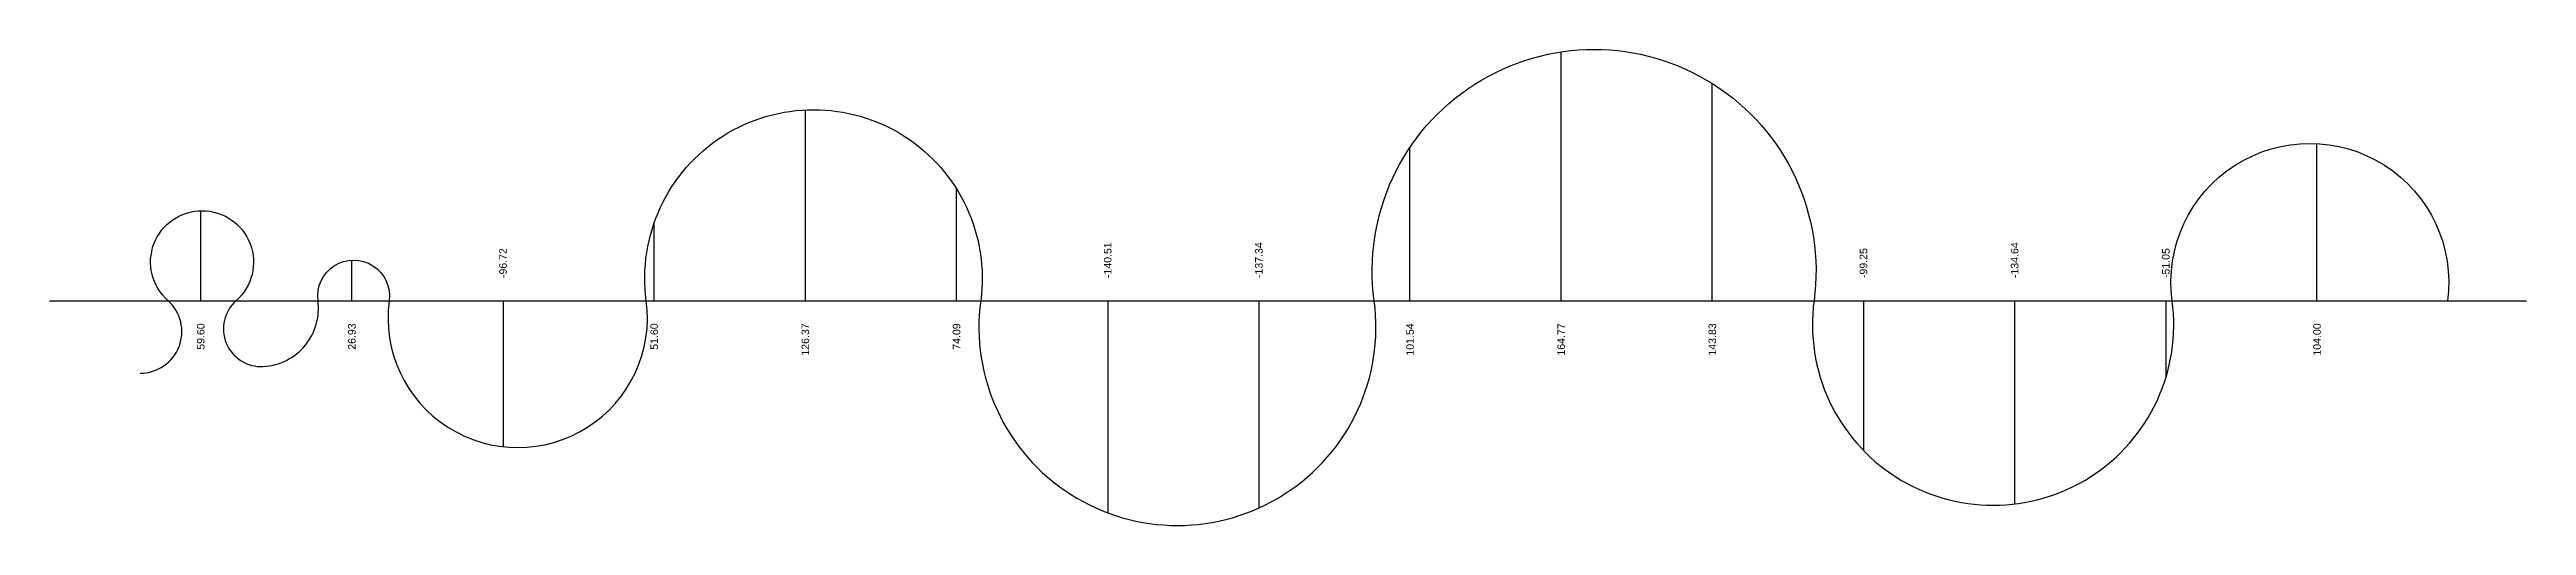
# Model space of a CAD drawing. Header units: millimetres. Extents: x 129 to 1767, y -63 to 252.
import ezdxf
from ezdxf.enums import TextEntityAlignment as Align

# ---------------------------------------------------------------- set-up
doc = ezdxf.new("R2010")
doc.units = ezdxf.units.MM
doc.styles.get("Standard").update_dxf_attribs({"font": 'arial.ttf'})

msp = doc.modelspace()

# ---------------------------------------------------------------- linework, layer by layer
for p, q in [((1128.8, 85.4), (1128.8, 250.2)), ((1228.8, 85.4), (1228.8, 229.2)), ((628.8, 85.4), (628.8, 211.8)), ((1028.8, 85.4), (1028.8, 186.9)), ((1628.8, 85.4), (1628.8, 189.4)), ((728.8, 85.4), (728.8, 159.5)), ((228.8, 85.4), (228.8, 145)), ((528.8, 85.4), (528.8, 137)), ((328.8, 85.4), (328.8, 112.3)), ((128.8, 85.4), (1767.4, 85.4)), ((428.8, 85.4), (428.8, -11.3)), ((828.8, 85.4), (828.8, -55.1)), ((928.8, 85.4), (928.8, -51.9)), ((1328.8, 85.4), (1328.8, -13.9)), ((1428.8, 85.4), (1428.8, -49.3)), ((1528.8, 85.4), (1528.8, 34.3))]:
    msp.add_line(p, q)
msp.add_lwpolyline([(188.8, 37.4, 0.689988), (207.1, 85.5, -2.633957), (252.3, 85.5, 0.710546), (270.2, 41.8, 0.436858), (306.4, 85.4, -1.142595), (353.5, 85.4, 1.143796), (523.6, 85.4, -1.143796), (744.8, 85.4, 1.143796), (1005.1, 85.4, -1.143796), (1296.1, 85.4, 1.143796), (1533, 85.4, -1.143796), (1715.1, 85.4, 0.253283)], format="xyb")

# ---------------------------------------------------------------- texts
for s, p in [('-96.72', (428.8, 100.4)), ('-140.51', (828.8, 100.4)), ('-137.34', (928.8, 100.4)), ('-99.25', (1328.8, 100.4)), ('-134.64', (1428.8, 100.4)), ('-51.05', (1528.8, 100.4))]:
    msp.add_text(s, height=5, rotation=90).set_placement(p, align=Align.MIDDLE_LEFT)
for s, p in [('59.60', (228.8, 70.4)), ('26.93', (328.8, 70.4)), ('51.60', (528.8, 70.4)), ('126.37', (628.8, 70.4)), ('74.09', (728.8, 70.4)), ('101.54', (1028.8, 70.4)), ('164.77', (1128.8, 70.4)), ('143.83', (1228.8, 70.4)), ('104.00', (1628.8, 70.4))]:
    msp.add_text(s, height=5, rotation=90).set_placement(p, align=Align.MIDDLE_RIGHT)

doc.saveas('drawing.dxf')
